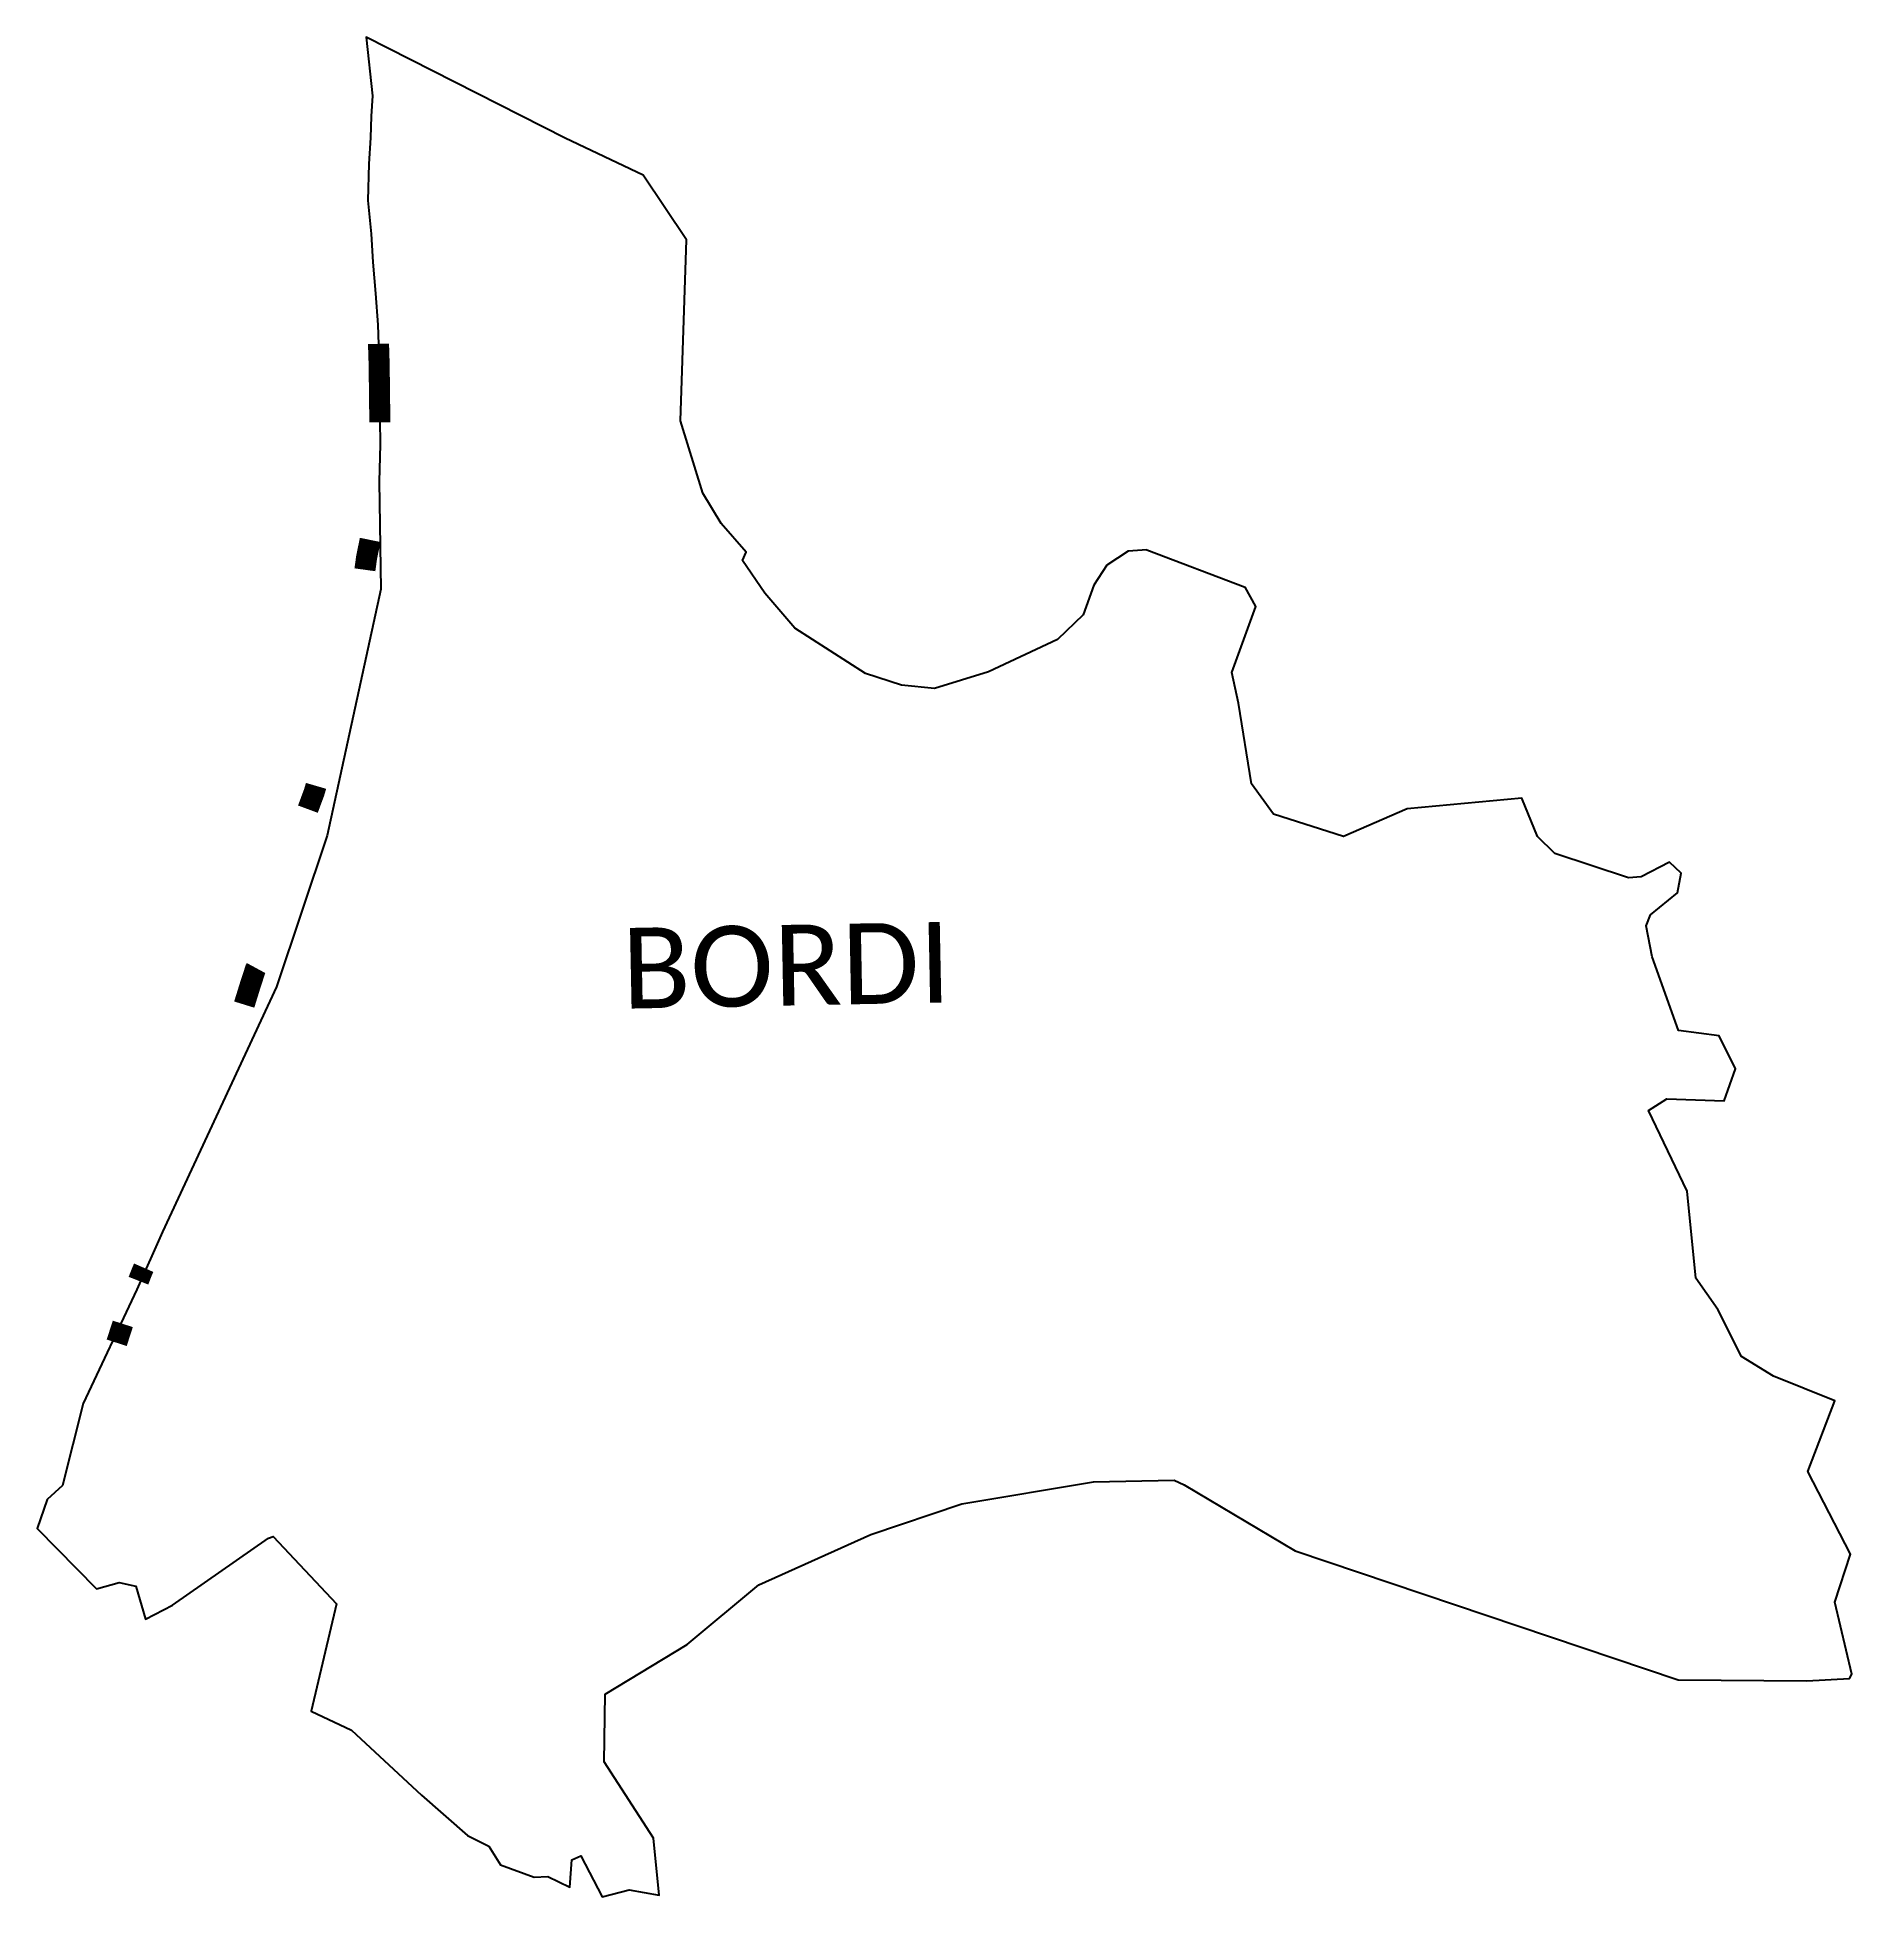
# Model space of a CAD drawing. Header units: metres. Extents: x 262723 to 267030, y 2222791 to 2227206.
import ezdxf

# ---------------------------------------------------------------- set-up
doc = ezdxf.new("R2010")
doc.units = ezdxf.units.M
for name, color, linetype in [('ARTIFICIALLY PROTECTED', 1, 'Continuous'), ('village', 3, 'Continuous'), ('VILLAGE NAME', 250, 'Continuous')]:
    doc.layers.add(name, color=color, linetype=linetype)
doc.styles.get("Standard").update_dxf_attribs({"font": 'simplex.shx'})

msp = doc.modelspace()

# ---------------------------------------------------------------- linework, layer by layer
at = {"color": 3, "flags": 128}
msp.add_lwpolyline([(265357, 2225988.5), (265590.1, 2225899.9)], dxfattribs=at)
at = {"layer": 'ARTIFICIALLY PROTECTED', "const_width": 50, "flags": 128}
for points in [[(263532.9, 2226477.8), (263534.4, 2226429.1), (263535.3, 2226356.2), (263536.1, 2226291.4)], [(263513.2, 2226012.3), (263504.7, 2225971.3), (263500.6, 2225941.4)], [(263384.6, 2225428.4), (263380.1, 2225413), (263365.3, 2225373.1)], [(263242.2, 2224995.9), (263240.9, 2224993.5), (263229.2, 2224957.8), (263214.1, 2224909.1)], [(262975.5, 2224284.4), (262971.9, 2224276.2), (262963, 2224253.6)], [(262925.9, 2224151.1), (262911.4, 2224106.2)]]:
    msp.add_lwpolyline(points, dxfattribs=at)
at = {"layer": 'village', "color": 3, "flags": 128}
msp.add_lwpolyline([(265357, 2225988.5), (265312.8, 2225985.4), (265261.7, 2225952.3), (265230.7, 2225904.6), (265205.6, 2225834.6), (265144.7, 2225775.7), (264981, 2225699.3), (264852.6, 2225659.3), (264774.4, 2225667.5), (264689.3, 2225695.3), (264521.5, 2225802.6), (264450.2, 2225886.1), (264397.3, 2225963.3), (264405.6, 2225983.4), (264346.3, 2226051.4), (264303, 2226123.1), (264249.6, 2226295), (264264.3, 2226724.6), (264161.2, 2226878.6), (263976.3, 2226966), (263503.7, 2227205.8), (263518.9, 2227066.8), (263515.5, 2227018.5), (263513.7, 2226966.5), (263509.9, 2226904.8), (263507.9, 2226818.3), (263515.4, 2226738.9), (263519.6, 2226671.5), (263525.7, 2226597.7), (263531.5, 2226523.2), (263534.4, 2226429.1), (263535.3, 2226356.2), (263536.8, 2226238.5), (263534.4, 2226150.9), (263538.7, 2225895.5), (263411, 2225310.7), (263291.1, 2224951), (263020, 2224369.8), (262958.8, 2224232.5), (262831.4, 2223962.3), (262782.7, 2223767.7), (262746.4, 2223733.9), (262722.7, 2223665.5), (262863.1, 2223522), (262917.4, 2223537.4), (262956.8, 2223528.6), (262980, 2223449.9), (263044, 2223483.2), (263271.8, 2223642.1), (263282.6, 2223646), (263433.4, 2223486.3), (263372.9, 2223231.9), (263468.7, 2223186.7), (263634.9, 2223032.1), (263744.4, 2222936.5), (263795, 2222911.5), (263822.2, 2222866.7), (263902.2, 2222837.4), (263935, 2222839.3), (263987.4, 2222813.8), (263992.1, 2222878.9), (264013.3, 2222888), (264063.5, 2222790.9), (264127.8, 2222807.7), (264199.3, 2222794.5), (264186, 2222929.8), (264068.5, 2223111.4), (264071.2, 2223272.1), (264265.7, 2223390.2), (264435.9, 2223531.2), (264701.5, 2223651.1), (264918, 2223724.2), (265230.1, 2223776.3), (265421.7, 2223779.9), (265445.7, 2223768.9), (265708.7, 2223612.2), (266618.4, 2223306), (266923.7, 2223303.7), (267024.9, 2223309.1), (267030.3, 2223319.7), (266990.3, 2223490.3), (267027.6, 2223604.6), (266925.9, 2223800.5), (266990, 2223968.6), (266844.8, 2224026.9), (266768.7, 2224073.7), (266712.3, 2224185.3), (266659.8, 2224259.6), (266639.8, 2224466.1), (266547.4, 2224657.4), (266591.4, 2224685.2), (266727.3, 2224680.9), (266754.2, 2224756.9), (266715.2, 2224835.3), (266618.8, 2224847.5), (266556.1, 2225022.3), (266542.2, 2225096), (266552.7, 2225122.5), (266616.7, 2225174.2), (266624.9, 2225220.9), (266597.6, 2225246.9), (266530.1, 2225212.5), (266500.1, 2225209.7), (266325.3, 2225267.9), (266284.2, 2225308.4), (266246.9, 2225399), (265974.7, 2225373.7), (265823.4, 2225308.1), (265657.5, 2225361.1), (265605, 2225432.9), (265574.5, 2225624.9), (265558.3, 2225697.7), (265615.6, 2225854.4), (265590.1, 2225899.9)], dxfattribs=at)

# ---------------------------------------------------------------- texts
at = {"layer": 'VILLAGE NAME', "insert": (264109, 2225090.7), "char_height": 191.456, "attachment_point": 1, "rotation": 1.1028}
msp.add_mtext_dynamic_manual_height_columns('{\\fCalibri|b0|i0|c0|p34;BORDI}', width=161.46, gutter_width=957.3, heights=[0], dxfattribs=at)

doc.saveas('drawing.dxf')
